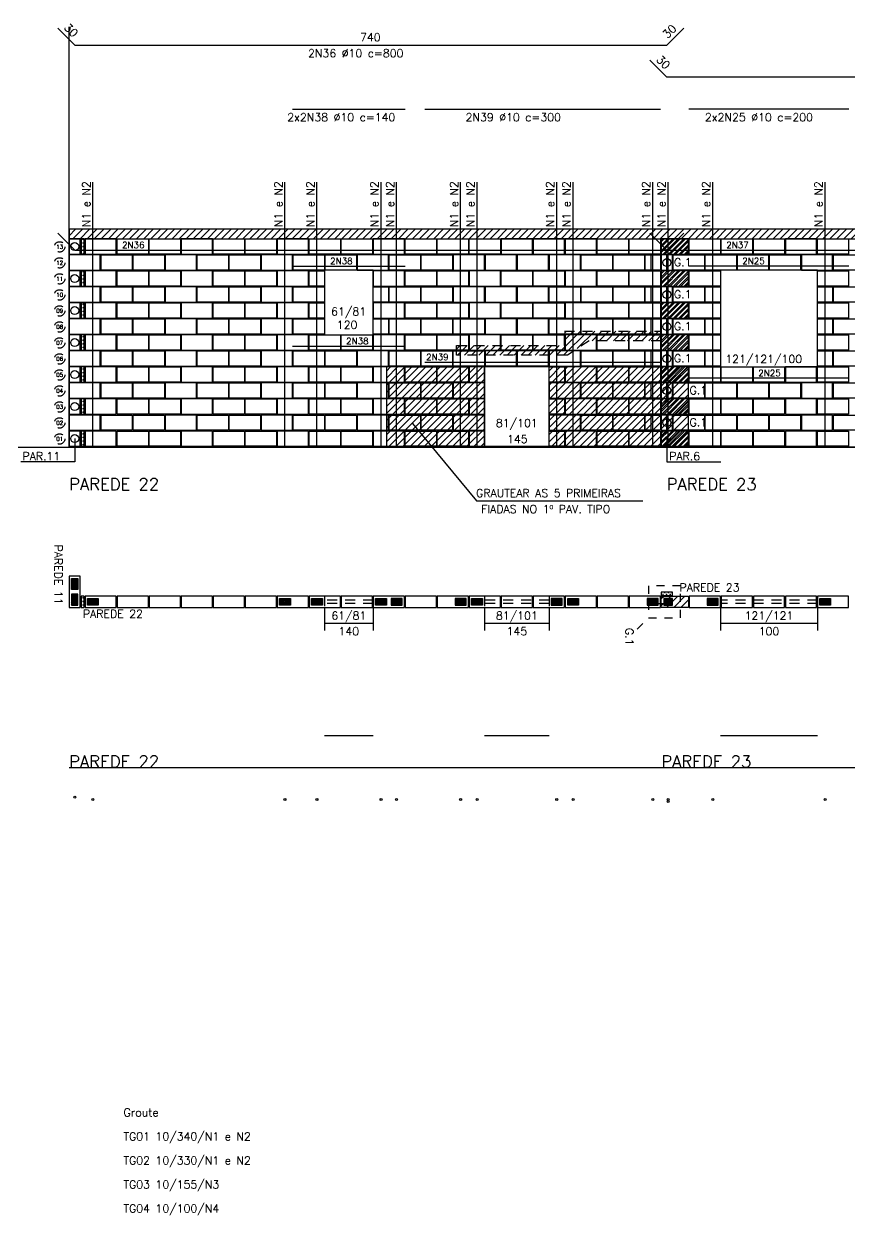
# Model space of a CAD drawing. Extents: x 0 to 187, y -7 to 20.
# Drawn here: x 18.46 to 28.77, y -5.59 to 9.29 of the extents above; entities that cross this region are included whole.
import ezdxf
from ezdxf.enums import TextEntityAlignment as Align

# ---------------------------------------------------------------- set-up
doc = ezdxf.new("R2010")
doc.units = 0
doc.header["$LTSCALE"] = 0.5
doc.header["$MEASUREMENT"] = 0
doc.linetypes.add('DASHDOT2', pattern=[0.5, 0.25, -0.125, 0, -0.125])
doc.linetypes.add('HIDDEN', pattern=[0.375, 0.25, -0.125])
doc.layers.get('0').update_dxf_attribs({"linetype": 'CONTINUOUS'})
for name, color, linetype in [('AUX00', 7, 'HIDDEN'), ('AUX01', 1, 'CONTINUOUS'), ('B04', 6, 'CONTINUOUS'), ('B19', 3, 'CONTINUOUS'), ('B19C', 126, 'CONTINUOUS'), ('B34', 150, 'CONTINUOUS'), ('B34C', 160, 'CONTINUOUS'), ('B39', 2, 'CONTINUOUS'), ('B39C', 5, 'CONTINUOUS'), ('B90°', 200, 'CONTINUOUS'), ('BLOCO-E', 2, 'CONTINUOUS'), ('BLOCO-I', 3, 'CONTINUOUS'), ('BLOCOS-E', 2, 'CONTINUOUS'), ('BP', 106, 'CONTINUOUS'), ('ESQ01', 5, 'CONTINUOUS'), ('ESQ04', 182, 'CONTINUOUS'), ('ESQ05', 190, 'CONTINUOUS'), ('ESQUADRIAS', 5, 'HIDDEN'), ('FERRO', 4, 'CONTINUOUS'), ('FERRO_CANALETA', 4, 'CONTINUOUS'), ('FERRO_GROUTE', 4, 'CONTINUOUS'), ('G1', 6, 'CONTINUOUS'), ('GROUTE', 6, 'CONTINUOUS'), ('GROUTE01', 212, 'CONTINUOUS'), ('GROUTE02', 222, 'CONTINUOUS'), ('GROUTE03', 232, 'CONTINUOUS'), ('GROUTE04', 242, 'CONTINUOUS'), ('H04', 9, 'CONTINUOUS'), ('H34', 9, 'CONTINUOUS'), ('HATCH', 7, 'CONTINUOUS'), ('HATCHLAJE', 251, 'HIDDEN'), ('PAR01', 2, 'CONTINUOUS'), ('TXPR', 3, 'CONTINUOUS'), ('TXPR02', 3, 'CONTINUOUS'), ('TXT02', 2, 'CONTINUOUS'), ('TXT05', 4, 'CONTINUOUS'), ('VIG02', 3, 'CONTINUOUS')]:
    doc.layers.add(name, color=color, linetype=linetype)
doc.styles.add('ROMANS', font='romans.shx')
doc.styles.add('SIMPLEX', font='SIMPLEX')
pattern_1 = [(315, (-5.363985, -40.925366), (0.0088388348, 0.0088388348), [])]
pattern_2 = [(360, (-11.924868, -18.424032), (0.02250224, 0.02250224), [0.01125112, -0.03375336]), (90, (-11.919243, -18.429658), (-0.02250224, 0.02250224), [0.01125112, -0.03375336])]
pattern_3 = [(45, (66.14052, -22.389236), (-0.0088388348, 0.0088388348), [])]
pattern_4 = [(45, (-3.8448, 2.423955), (-0.04419417, 0.04419417), [])]
pattern_5 = [(45, (8.82601, 14.647574), (-0.03314893, 0.03314893), []), (45, (8.84811, 14.647574), (-0.03314893, 0.03314893), [])]

# ---------------------------------------------------------------- blocks, each defined once
blk = doc.blocks.new('*U16')
at = {"layer": 'AUX01'}
for p, q in [((0, 0.61), (0.29, 0.61)), ((0.2, 0.61), (0.2, 0)), ((0, 0), (0.29, 0))]:
    blk.add_line(p, q, dxfattribs=at)
at = {"layer": 'ESQUADRIAS'}
for p, q in [((-0.14, 0.61), (0, 0.61)), ((-0.09, 0.61), (-0.09, 0)), ((-0.05, 0.61), (-0.05, 0)), ((-0.14, 0), (0, 0))]:
    blk.add_line(p, q, dxfattribs=at)
at = {"layer": 'TXT02', "style": 'ROMANS'}
blk.add_attdef('LARG/ALT', text='', height=0.1, rotation=90, dxfattribs=at).set_placement((0.183, 0.305), align=Align.BOTTOM_CENTER)
blk.add_attdef('PEIT', text='', height=0.1, rotation=90, dxfattribs=at).set_placement((0.248, 0.305), align=Align.TOP_CENTER)
blk = doc.blocks.new('*U18')
at = {"layer": 'AUX01'}
for p, q in [((0, 0), (0, -0.29)), ((1.21, 0), (1.21, -0.29)), ((1.21, -0.2), (0, -0.2))]:
    blk.add_line(p, q, dxfattribs=at)
at = {"layer": 'ESQUADRIAS'}
for p, q in [((0, 0.14), (0, 0)), ((1.21, 0.09), (0, 0.09)), ((1.21, 0.05), (0, 0.05)), ((1.21, 0.14), (1.21, 0))]:
    blk.add_line(p, q, dxfattribs=at)
at = {"layer": 'TXT02', "style": 'ROMANS'}
blk.add_attdef('LARG/ALT', text='', height=0.1, dxfattribs=at).set_placement((0.605, -0.183), align=Align.BOTTOM_CENTER)
blk.add_attdef('PEIT', text='', height=0.1, dxfattribs=at).set_placement((0.605, -0.248), align=Align.TOP_CENTER)
blk = doc.blocks.new('*U20')
at = {"layer": 'AUX01'}
for p, q in [((0, 0.81), (0.29, 0.81)), ((0.2, 0.81), (0.2, 0)), ((0, 0), (0.29, 0))]:
    blk.add_line(p, q, dxfattribs=at)
at = {"layer": 'ESQUADRIAS'}
for p, q in [((-0.14, 0.81), (0, 0.81)), ((-0.09, 0.81), (-0.09, 0)), ((-0.05, 0.81), (-0.05, 0)), ((-0.14, 0), (0, 0))]:
    blk.add_line(p, q, dxfattribs=at)
at = {"layer": 'TXT02', "style": 'ROMANS'}
blk.add_attdef('LARG/ALT', text='', height=0.1, rotation=90, dxfattribs=at).set_placement((0.183, 0.405), align=Align.BOTTOM_CENTER)
blk.add_attdef('PEIT', text='', height=0.1, rotation=90, dxfattribs=at).set_placement((0.248, 0.405), align=Align.TOP_CENTER)
blk = doc.blocks.new('BE-14X04-VISTA')
at = {"layer": 'H04'}
h = blk.add_hatch(dxfattribs=at)
h.set_pattern_fill('CROSS', color=256, scale=0.090009, style=0)
h.set_pattern_definition([(360, (9.124238, 13.820944), (0.02250224, 0.02250224), [0.01125112, -0.03375336]), (90, (9.129863, 13.815318), (-0.02250224, 0.02250224), [0.01125112, -0.03375336])])
h.paths.add_polyline_path([(-0.04, 0), (0, 0), (0, 0.19), (-0.04, 0.19)])
at = {"layer": 'B04'}
blk.add_lwpolyline([(0, 0), (-0.04, 0), (-0.04, 0.19), (0, 0.19)], close=True, dxfattribs=at)
blk = doc.blocks.new('BP')
at = {"layer": 'BP'}
blk.add_lwpolyline([(0, 0), (0.14, 0), (0.14, 0.19), (0, 0.19)], close=True, dxfattribs=at)
blk.add_circle((0.07, 0.095), 0.05, dxfattribs=at)
blk = doc.blocks.new('BE-14X34-VISTA')
at = {"layer": 'H34'}
h = blk.add_hatch(dxfattribs=at)
h.set_pattern_fill('ANSI32', color=256, scale=0.125012, style=0)
h.set_pattern_definition(pattern_5)
h.paths.add_polyline_path([(-0.34, 0), (0, 0), (0, 0.19), (-0.34, 0.19)])
at = {"layer": 'B34'}
blk.add_lwpolyline([(-0.34, 0), (0, 0), (0, 0.19), (-0.34, 0.19)], close=True, dxfattribs=at)
blk = doc.blocks.new('BEC-14X34-VISTA')
at = {"layer": 'H34'}
h = blk.add_hatch(dxfattribs=at)
h.set_pattern_fill('ANSI32', color=160, scale=0.125012, style=0)
h.set_pattern_definition(pattern_5)
h.paths.add_polyline_path([(-0.34, 0), (0, 0), (0, 0.19), (-0.34, 0.19)])
at = {"layer": 'B34C'}
blk.add_lwpolyline([(-0.34, 0), (0, 0), (0, 0.19), (-0.34, 0.19)], close=True, dxfattribs=at)

msp = doc.modelspace()

# ---------------------------------------------------------------- hatches: boundary and pattern name
at = {"layer": 'AUX00'}
h = msp.add_hatch(dxfattribs=at)
h.set_pattern_fill('ANSI31', color=256, scale=0.5)
h.set_pattern_definition([(45, (-132.23499, -20.50116), (-0.044194174, 0.044194174), [])])
h.paths.add_polyline_path([(23.8652, 5.271), (25.2152, 5.271), (25.2152, 5.452), (26.4252, 5.452), (26.4252, 5.332), (25.5217, 5.332), (25.2517, 5.151), (23.8652, 5.151)])
h = msp.add_hatch(dxfattribs=at)
h.set_pattern_fill('ANSI31', scale=0.1, angle=-90, style=0)
h.set_pattern_definition(pattern_1)
h.paths.add_polyline_path([(19.0552, 2.225), (19.0552, 2.36), (19.1352, 2.36), (19.1352, 2.225)])
h = msp.add_hatch(dxfattribs=at)
h.set_pattern_fill('ANSI31', scale=0.1, angle=-90, style=0)
h.set_pattern_definition(pattern_1)
h.paths.add_polyline_path([(19.1352, 2.165), (19.0552, 2.165), (19.0552, 2.03), (19.1352, 2.03)])
h = msp.add_hatch(dxfattribs=at)
h.set_pattern_fill('ANSI31', scale=0.1, style=0)
h.set_pattern_definition([(45, (62.54052, -22.389236), (-0.0088388348, 0.0088388348), [])])
h.paths.add_polyline_path([(19.3902, 2.11), (19.3902, 2.03), (19.2552, 2.03), (19.2552, 2.11)])
h = msp.add_hatch(dxfattribs=at)
h.set_pattern_fill('ANSI31', scale=0.1, style=0)
h.set_pattern_definition([(45, (64.94052, -22.389236), (-0.0088388348, 0.0088388348), [])])
h.paths.add_polyline_path([(21.7902, 2.11), (21.7902, 2.03), (21.6552, 2.03), (21.6552, 2.11)])
h = msp.add_hatch(dxfattribs=at)
h.set_pattern_fill('ANSI31', scale=0.1, style=0)
h.set_pattern_definition([(45, (65.34052, -22.389236), (-0.0088388348, 0.0088388348), [])])
h.paths.add_polyline_path([(22.1902, 2.11), (22.1902, 2.03), (22.0552, 2.03), (22.0552, 2.11)])
h = msp.add_hatch(dxfattribs=at)
h.set_pattern_fill('ANSI31', scale=0.1, style=0)
h.set_pattern_definition(pattern_3)
h.paths.add_polyline_path([(22.9902, 2.11), (22.9902, 2.03), (22.8552, 2.03), (22.8552, 2.11)])
h = msp.add_hatch(dxfattribs=at)
h.set_pattern_fill('ANSI31', scale=0.1, style=0)
h.set_pattern_definition(pattern_3)
h.paths.add_polyline_path([(23.0502, 2.03), (23.1852, 2.03), (23.1852, 2.11), (23.0502, 2.11)])
h = msp.add_hatch(dxfattribs=at)
h.set_pattern_fill('ANSI31', scale=0.1, style=0)
h.set_pattern_definition([(45, (66.94052, -22.389236), (-0.0088388348, 0.0088388348), [])])
h.paths.add_polyline_path([(23.8502, 2.11), (23.8502, 2.03), (23.9852, 2.03), (23.9852, 2.11)])
h = msp.add_hatch(dxfattribs=at)
h.set_pattern_fill('ANSI31', scale=0.1, style=0)
h.set_pattern_definition([(45, (67.34052, -22.389236), (-0.0088388348, 0.0088388348), [])])
h.paths.add_polyline_path([(24.1902, 2.11), (24.1902, 2.03), (24.0552, 2.03), (24.0552, 2.11)])
h = msp.add_hatch(dxfattribs=at)
h.set_pattern_fill('ANSI31', scale=0.1, style=0)
h.set_pattern_definition([(45, (68.14052, -22.389236), (-0.0088388348, 0.0088388348), [])])
h.paths.add_polyline_path([(25.0502, 2.11), (25.0502, 2.03), (25.1852, 2.03), (25.1852, 2.11)])
h = msp.add_hatch(dxfattribs=at)
h.set_pattern_fill('ANSI31', scale=0.1, style=0)
h.set_pattern_definition([(45, (68.54052, -22.389236), (-0.0088388348, 0.0088388348), [])])
h.paths.add_polyline_path([(25.3902, 2.11), (25.3902, 2.03), (25.2552, 2.03), (25.2552, 2.11)])
h = msp.add_hatch(dxfattribs=at)
h.set_pattern_fill('ANSI31', scale=0.1, style=0)
h.set_pattern_definition([(45, (69.34052, -22.389236), (-0.0088388348, 0.0088388348), [])])
h.paths.add_polyline_path([(26.2502, 2.11), (26.2502, 2.03), (26.3852, 2.03), (26.3852, 2.11)])
h = msp.add_hatch(dxfattribs=at)
h.set_pattern_fill('ANSI31', scale=0.1, angle=-90, style=0)
h.set_pattern_definition([(135, (65.287098, 1.639082), (0.0088388348, 0.0088388348), [])])
h.paths.add_polyline_path([(26.5652, 2.03), (26.5652, 2.11), (26.4552, 2.11), (26.4552, 2.03)])
h = msp.add_hatch(dxfattribs=at)
h.set_pattern_fill('ANSI31', scale=0.1, style=0)
h.set_pattern_definition([(45, (70.09052, -22.389236), (-0.0088388348, 0.0088388348), [])])
h.paths.add_polyline_path([(27.0002, 2.11), (27.0002, 2.03), (27.1352, 2.03), (27.1352, 2.11)])
h = msp.add_hatch(dxfattribs=at)
h.set_pattern_fill('ANSI31', scale=0.1, style=0)
h.set_pattern_definition([(45, (71.69052, -22.389236), (-0.0088388348, 0.0088388348), [])])
h.paths.add_polyline_path([(28.5402, 2.11), (28.5402, 2.03), (28.4052, 2.03), (28.4052, 2.11)])
at = {"layer": 'B34'}
h = msp.add_hatch(dxfattribs=at)
h.set_pattern_fill('ANSI31', scale=0.5, style=0)
h.set_pattern_definition([(45, (65.2571, 1.60908), (-0.04419417, 0.04419417), [])])
h.paths.add_polyline_path([(26.7652, 2), (26.4252, 2), (26.4252, 2.14), (26.7652, 2.14)])
at = {"layer": 'H04'}
h = msp.add_hatch(dxfattribs=at)
h.set_pattern_fill('CROSS', color=256, scale=0.090009, style=0)
h.set_pattern_definition(pattern_2)
h.paths.add_polyline_path([(19.2152, 2), (19.1752, 2), (19.1752, 2.14), (19.2152, 2.14)])
h = msp.add_hatch(dxfattribs=at)
h.set_pattern_fill('CROSS', color=256, scale=0.090009, style=0)
h.set_pattern_definition(pattern_2)
h.paths.add_polyline_path([(26.4252, 2.15), (26.4252, 2.19), (26.5652, 2.19), (26.5652, 2.15)])
at = {"layer": 'HATCH'}
h = msp.add_hatch(dxfattribs=at)
h.set_pattern_fill('ANSI31', color=256, scale=0.5, style=0)
h.set_pattern_definition(pattern_4)
h.paths.add_polyline_path([(25.0252, 5.004), (25.0252, 4.014), (26.765, 4.014), (26.765, 5.004)])
h.paths.add_polyline_path([(24.2152, 5.004), (22.9902, 5.004), (22.9902, 4.014), (24.2152, 4.014)])
at = {"layer": 'HATCHLAJE'}
h = msp.add_hatch(dxfattribs=at)
h.set_pattern_fill('ANSI31', color=256, scale=0.5)
h.set_pattern_definition(pattern_4)
h.paths.add_polyline_path([(34.1652, 6.724), (19.0252, 6.724), (19.0252, 6.604), (34.1652, 6.604)])

# ---------------------------------------------------------------- linework, layer by layer
msp.add_xline((74.1389, 4.004), (1, 0))
at = {"layer": 'AUX00'}
msp.add_lwpolyline([(23.8652, 5.271), (25.2152, 5.271), (25.2152, 5.452), (26.4252, 5.452), (26.4252, 5.332), (25.5217, 5.332), (25.2517, 5.151), (23.8652, 5.151), (23.8652, 5.271)], dxfattribs=at)
for centre in [(18.9068, 6.5046), (18.9068, 6.3046), (18.9068, 6.1046), (18.9068, 5.9046), (18.9068, 5.7046), (18.9068, 5.5046), (18.9068, 5.3046), (18.9068, 5.1046), (18.9068, 4.9046), (18.9068, 4.7046), (18.9068, 4.5046), (18.9068, 4.3046), (18.9068, 4.1046)]:
    msp.add_circle(centre, 0.065, dxfattribs=at)
at = {"layer": 'AUX01', "linetype": 'DASHDOT2', "ltscale": 0.5}
msp.add_line((26.1227, 1.7285), (26.2641, 1.87), dxfattribs=at)
at = {"layer": 'AUX01'}
for points in [[(34.1652, 9.254), (34.1652, 4.004), (19.0252, 4.004), (19.0252, 9.254)], [(23.3154, 4.299), (24.1144, 3.3322), (26.1924, 3.3322)], [(19.0952, 4.109), (19.0952, 3.8182), (18.4216, 3.8182)], [(26.495, 4.109), (26.495, 3.8182), (27.1686, 3.8182)]]:
    msp.add_lwpolyline(points, dxfattribs=at)
for points in [[(22.2152, 5.404), (22.8252, 5.404), (22.8252, 6.214), (22.2152, 6.214)], [(27.1652, 5.004), (28.3752, 5.004), (28.3752, 6.214), (27.1652, 6.214)], [(24.2152, 5.014), (24.2152, 4.004), (25.0252, 4.004), (25.0252, 5.014)]]:
    msp.add_lwpolyline(points, close=True, dxfattribs=at)
at = {"layer": 'AUX01', "linetype": 'DASHDOT2', "ltscale": 0.5}
msp.add_lwpolyline([(26.6641, 1.87), (26.6641, 2.27), (26.2641, 2.27), (26.2641, 1.87)], close=True, dxfattribs=at)
at = {"layer": 'B04'}
for points in [[(19.1752, 2), (19.2152, 2), (19.2152, 2.14), (19.1752, 2.14)], [(26.4252, 2.19), (26.4252, 2.15), (26.5652, 2.15), (26.5652, 2.19)]]:
    msp.add_lwpolyline(points, close=True, dxfattribs=at)
at = {"layer": 'B19'}
for points in [[(26.2252, 6.404), (26.4152, 6.404), (26.4152, 6.214), (26.2252, 6.214)], [(22.0252, 6.204), (22.2152, 6.204), (22.2152, 6.014), (22.0252, 6.014)], [(22.8252, 6.004), (23.0152, 6.004), (23.0152, 5.814), (22.8252, 5.814)], [(26.2252, 6.004), (26.4152, 6.004), (26.4152, 5.814), (26.2252, 5.814)], [(26.9752, 6.004), (27.1652, 6.004), (27.1652, 5.814), (26.9752, 5.814)], [(28.3752, 6.004), (28.5652, 6.004), (28.5652, 5.814), (28.3752, 5.814)], [(22.0252, 5.804), (22.2152, 5.804), (22.2152, 5.614), (22.0252, 5.614)], [(22.8252, 5.604), (23.0152, 5.604), (23.0152, 5.414), (22.8252, 5.414)], [(26.2252, 5.604), (26.4152, 5.604), (26.4152, 5.414), (26.2252, 5.414)], [(26.9752, 5.604), (27.1652, 5.604), (27.1652, 5.414), (26.9752, 5.414)], [(28.3752, 5.604), (28.5652, 5.604), (28.5652, 5.414), (28.3752, 5.414)], [(26.9752, 5.204), (27.1652, 5.204), (27.1652, 5.014), (26.9752, 5.014)], [(28.3752, 5.204), (28.5652, 5.204), (28.5652, 5.014), (28.3752, 5.014)], [(24.0252, 4.814), (24.2152, 4.814), (24.2152, 5.004), (24.0252, 5.004)], [(25.2152, 4.814), (25.0252, 4.814), (25.0252, 5.004), (25.2152, 5.004)], [(26.2252, 4.804), (26.4152, 4.804), (26.4152, 4.614), (26.2252, 4.614)], [(24.0252, 4.414), (24.2152, 4.414), (24.2152, 4.604), (24.0252, 4.604)], [(25.2152, 4.414), (25.0252, 4.414), (25.0252, 4.604), (25.2152, 4.604)], [(26.2252, 4.404), (26.4152, 4.404), (26.4152, 4.214), (26.2252, 4.214)]]:
    msp.add_lwpolyline(points, close=True, dxfattribs=at)
at = {"layer": 'B19C'}
for points in [[(26.2252, 5.204), (26.4152, 5.204), (26.4152, 5.014), (26.2252, 5.014)], [(24.0252, 4.014), (24.2152, 4.014), (24.2152, 4.204), (24.0252, 4.204)], [(25.2152, 4.014), (25.0252, 4.014), (25.0252, 4.204), (25.2152, 4.204)]]:
    msp.add_lwpolyline(points, close=True, dxfattribs=at)
at = {"layer": 'B39'}
for points in [[(19.0252, 6.404), (19.0252, 6.214), (19.4152, 6.214), (19.4152, 6.404)], [(19.8152, 6.404), (19.8152, 6.214), (19.4252, 6.214), (19.4252, 6.404)], [(20.2152, 6.404), (20.2152, 6.214), (19.8252, 6.214), (19.8252, 6.404)], [(20.2252, 6.404), (20.2252, 6.214), (20.6152, 6.214), (20.6152, 6.404)], [(21.0152, 6.404), (21.0152, 6.214), (20.6252, 6.214), (20.6252, 6.404)], [(21.4152, 6.404), (21.4152, 6.214), (21.0252, 6.214), (21.0252, 6.404)], [(21.4252, 6.404), (21.4252, 6.214), (21.8152, 6.214), (21.8152, 6.404)], [(23.8152, 6.404), (23.8152, 6.214), (23.4252, 6.214), (23.4252, 6.404)], [(23.8252, 6.404), (23.8252, 6.214), (24.2152, 6.214), (24.2152, 6.404)], [(24.6152, 6.214), (24.6152, 6.404), (24.2252, 6.404), (24.2252, 6.214)], [(25.0152, 6.214), (25.0152, 6.404), (24.6252, 6.404), (24.6252, 6.214)], [(25.0252, 6.404), (25.0252, 6.214), (25.4152, 6.214), (25.4152, 6.404)], [(25.8152, 6.404), (25.8152, 6.214), (25.4252, 6.214), (25.4252, 6.404)], [(26.2152, 6.404), (26.2152, 6.214), (25.8252, 6.214), (25.8252, 6.404)], [(19.2252, 6.204), (19.2252, 6.014), (19.6152, 6.014), (19.6152, 6.204)], [(20.0152, 6.204), (20.0152, 6.014), (19.6252, 6.014), (19.6252, 6.204)], [(20.4152, 6.204), (20.4152, 6.014), (20.0252, 6.014), (20.0252, 6.204)], [(20.4252, 6.204), (20.4252, 6.014), (20.8152, 6.014), (20.8152, 6.204)], [(21.2152, 6.204), (21.2152, 6.014), (20.8252, 6.014), (20.8252, 6.204)], [(21.6152, 6.204), (21.6152, 6.014), (21.2252, 6.014), (21.2252, 6.204)], [(21.6252, 6.204), (21.6252, 6.014), (22.0152, 6.014), (22.0152, 6.204)], [(22.8252, 6.204), (22.8252, 6.014), (23.2152, 6.014), (23.2152, 6.204)], [(23.6152, 6.204), (23.6152, 6.014), (23.2252, 6.014), (23.2252, 6.204)], [(24.0152, 6.204), (24.0152, 6.014), (23.6252, 6.014), (23.6252, 6.204)], [(24.0252, 6.204), (24.0252, 6.014), (24.4152, 6.014), (24.4152, 6.204)], [(24.8152, 6.204), (24.8152, 6.014), (24.4252, 6.014), (24.4252, 6.204)], [(25.2152, 6.204), (25.2152, 6.014), (24.8252, 6.014), (24.8252, 6.204)], [(25.2252, 6.204), (25.2252, 6.014), (25.6152, 6.014), (25.6152, 6.204)], [(26.0152, 6.204), (26.0152, 6.014), (25.6252, 6.014), (25.6252, 6.204)], [(26.4152, 6.204), (26.4152, 6.014), (26.0252, 6.014), (26.0252, 6.204)], [(27.1652, 6.204), (27.1652, 6.014), (26.7752, 6.014), (26.7752, 6.204)], [(28.7652, 6.204), (28.7652, 6.014), (28.3752, 6.014), (28.3752, 6.204)], [(19.0252, 6.004), (19.0252, 5.814), (19.4152, 5.814), (19.4152, 6.004)], [(19.8152, 6.004), (19.8152, 5.814), (19.4252, 5.814), (19.4252, 6.004)], [(20.2152, 6.004), (20.2152, 5.814), (19.8252, 5.814), (19.8252, 6.004)], [(20.2252, 6.004), (20.2252, 5.814), (20.6152, 5.814), (20.6152, 6.004)], [(21.0152, 6.004), (21.0152, 5.814), (20.6252, 5.814), (20.6252, 6.004)], [(21.4152, 6.004), (21.4152, 5.814), (21.0252, 5.814), (21.0252, 6.004)], [(21.4252, 6.004), (21.4252, 5.814), (21.8152, 5.814), (21.8152, 6.004)], [(22.2152, 6.004), (22.2152, 5.814), (21.8252, 5.814), (21.8252, 6.004)], [(23.4152, 6.004), (23.4152, 5.814), (23.0252, 5.814), (23.0252, 6.004)], [(23.8152, 6.004), (23.8152, 5.814), (23.4252, 5.814), (23.4252, 6.004)], [(23.8252, 6.004), (23.8252, 5.814), (24.2152, 5.814), (24.2152, 6.004)], [(24.6152, 5.814), (24.6152, 6.004), (24.2252, 6.004), (24.2252, 5.814)], [(25.0152, 5.814), (25.0152, 6.004), (24.6252, 6.004), (24.6252, 5.814)], [(25.4152, 6.004), (25.4152, 5.814), (25.0252, 5.814), (25.0252, 6.004)], [(25.8152, 6.004), (25.8152, 5.814), (25.4252, 5.814), (25.4252, 6.004)], [(26.2152, 6.004), (26.2152, 5.814), (25.8252, 5.814), (25.8252, 6.004)], [(26.9652, 6.004), (26.9652, 5.814), (26.5752, 5.814), (26.5752, 6.004)], [(28.9652, 6.004), (28.9652, 5.814), (28.5752, 5.814), (28.5752, 6.004)], [(19.2252, 5.804), (19.2252, 5.614), (19.6152, 5.614), (19.6152, 5.804)], [(20.0152, 5.804), (20.0152, 5.614), (19.6252, 5.614), (19.6252, 5.804)], [(20.4152, 5.804), (20.4152, 5.614), (20.0252, 5.614), (20.0252, 5.804)], [(20.4252, 5.804), (20.4252, 5.614), (20.8152, 5.614), (20.8152, 5.804)], [(21.2152, 5.804), (21.2152, 5.614), (20.8252, 5.614), (20.8252, 5.804)], [(21.6152, 5.804), (21.6152, 5.614), (21.2252, 5.614), (21.2252, 5.804)], [(21.6252, 5.804), (21.6252, 5.614), (22.0152, 5.614), (22.0152, 5.804)], [(22.8252, 5.804), (22.8252, 5.614), (23.2152, 5.614), (23.2152, 5.804)], [(23.6152, 5.804), (23.6152, 5.614), (23.2252, 5.614), (23.2252, 5.804)], [(24.0152, 5.804), (24.0152, 5.614), (23.6252, 5.614), (23.6252, 5.804)], [(24.0252, 5.804), (24.0252, 5.614), (24.4152, 5.614), (24.4152, 5.804)], [(24.8152, 5.804), (24.8152, 5.614), (24.4252, 5.614), (24.4252, 5.804)], [(25.2152, 5.804), (25.2152, 5.614), (24.8252, 5.614), (24.8252, 5.804)], [(25.2252, 5.804), (25.2252, 5.614), (25.6152, 5.614), (25.6152, 5.804)], [(26.0152, 5.804), (26.0152, 5.614), (25.6252, 5.614), (25.6252, 5.804)], [(26.4152, 5.804), (26.4152, 5.614), (26.0252, 5.614), (26.0252, 5.804)], [(27.1652, 5.804), (27.1652, 5.614), (26.7752, 5.614), (26.7752, 5.804)], [(28.7652, 5.804), (28.7652, 5.614), (28.3752, 5.614), (28.3752, 5.804)], [(19.0252, 5.604), (19.0252, 5.414), (19.4152, 5.414), (19.4152, 5.604)], [(19.8152, 5.604), (19.8152, 5.414), (19.4252, 5.414), (19.4252, 5.604)], [(20.2152, 5.604), (20.2152, 5.414), (19.8252, 5.414), (19.8252, 5.604)], [(20.2252, 5.604), (20.2252, 5.414), (20.6152, 5.414), (20.6152, 5.604)], [(21.0152, 5.604), (21.0152, 5.414), (20.6252, 5.414), (20.6252, 5.604)], [(21.4152, 5.604), (21.4152, 5.414), (21.0252, 5.414), (21.0252, 5.604)], [(21.4252, 5.604), (21.4252, 5.414), (21.8152, 5.414), (21.8152, 5.604)], [(22.2152, 5.604), (22.2152, 5.414), (21.8252, 5.414), (21.8252, 5.604)], [(23.4152, 5.604), (23.4152, 5.414), (23.0252, 5.414), (23.0252, 5.604)], [(23.8152, 5.604), (23.8152, 5.414), (23.4252, 5.414), (23.4252, 5.604)], [(23.8252, 5.414), (23.8252, 5.604), (24.2152, 5.604), (24.2152, 5.414)], [(24.6152, 5.414), (24.6152, 5.604), (24.2252, 5.604), (24.2252, 5.414)], [(25.0152, 5.414), (25.0152, 5.604), (24.6252, 5.604), (24.6252, 5.414)], [(25.0252, 5.414), (25.0252, 5.604), (25.4152, 5.604), (25.4152, 5.414)], [(25.8152, 5.604), (25.8152, 5.414), (25.4252, 5.414), (25.4252, 5.604)], [(26.2152, 5.604), (26.2152, 5.414), (25.8252, 5.414), (25.8252, 5.604)], [(26.9652, 5.604), (26.9652, 5.414), (26.5752, 5.414), (26.5752, 5.604)], [(28.9652, 5.604), (28.9652, 5.414), (28.5752, 5.414), (28.5752, 5.604)], [(19.2252, 5.404), (19.2252, 5.214), (19.6152, 5.214), (19.6152, 5.404)], [(20.0152, 5.404), (20.0152, 5.214), (19.6252, 5.214), (19.6252, 5.404)], [(20.4152, 5.404), (20.4152, 5.214), (20.0252, 5.214), (20.0252, 5.404)], [(20.4252, 5.404), (20.4252, 5.214), (20.8152, 5.214), (20.8152, 5.404)], [(21.2152, 5.404), (21.2152, 5.214), (20.8252, 5.214), (20.8252, 5.404)], [(21.6152, 5.404), (21.6152, 5.214), (21.2252, 5.214), (21.2252, 5.404)], [(23.6152, 5.404), (23.6152, 5.214), (23.2252, 5.214), (23.2252, 5.404)], [(24.0152, 5.404), (24.0152, 5.214), (23.6252, 5.214), (23.6252, 5.404)], [(24.0252, 5.404), (24.0252, 5.214), (24.4152, 5.214), (24.4152, 5.404)], [(24.8152, 5.404), (24.8152, 5.214), (24.4252, 5.214), (24.4252, 5.404)], [(25.2152, 5.404), (25.2152, 5.214), (24.8252, 5.214), (24.8252, 5.404)], [(25.2252, 5.404), (25.2252, 5.214), (25.6152, 5.214), (25.6152, 5.404)], [(26.0152, 5.404), (26.0152, 5.214), (25.6252, 5.214), (25.6252, 5.404)], [(26.4152, 5.404), (26.4152, 5.214), (26.0252, 5.214), (26.0252, 5.404)], [(27.1652, 5.404), (27.1652, 5.214), (26.7752, 5.214), (26.7752, 5.404)], [(28.7652, 5.404), (28.7652, 5.214), (28.3752, 5.214), (28.3752, 5.404)], [(19.0252, 5.204), (19.0252, 5.014), (19.4152, 5.014), (19.4152, 5.204)], [(19.8152, 5.204), (19.8152, 5.014), (19.4252, 5.014), (19.4252, 5.204)], [(20.2152, 5.204), (20.2152, 5.014), (19.8252, 5.014), (19.8252, 5.204)], [(20.2252, 5.204), (20.2252, 5.014), (20.6152, 5.014), (20.6152, 5.204)], [(21.0152, 5.204), (21.0152, 5.014), (20.6252, 5.014), (20.6252, 5.204)], [(21.4152, 5.204), (21.4152, 5.014), (21.0252, 5.014), (21.0252, 5.204)], [(21.4252, 5.204), (21.4252, 5.014), (21.8152, 5.014), (21.8152, 5.204)], [(22.2152, 5.204), (22.2152, 5.014), (21.8252, 5.014), (21.8252, 5.204)], [(22.6152, 5.204), (22.6152, 5.014), (22.2252, 5.014), (22.2252, 5.204)], [(22.6252, 5.204), (22.6252, 5.014), (23.0152, 5.014), (23.0152, 5.204)], [(23.4152, 5.204), (23.4152, 5.014), (23.0252, 5.014), (23.0252, 5.204)], [(26.9652, 5.204), (26.9652, 5.014), (26.5752, 5.014), (26.5752, 5.204)], [(28.9652, 5.204), (28.9652, 5.014), (28.5752, 5.014), (28.5752, 5.204)], [(19.2252, 5.004), (19.2252, 4.814), (19.6152, 4.814), (19.6152, 5.004)], [(20.0152, 5.004), (20.0152, 4.814), (19.6252, 4.814), (19.6252, 5.004)], [(20.4152, 5.004), (20.4152, 4.814), (20.0252, 4.814), (20.0252, 5.004)], [(20.4252, 5.004), (20.4252, 4.814), (20.8152, 4.814), (20.8152, 5.004)], [(21.2152, 5.004), (21.2152, 4.814), (20.8252, 4.814), (20.8252, 5.004)], [(21.6152, 5.004), (21.6152, 4.814), (21.2252, 4.814), (21.2252, 5.004)], [(21.6252, 5.004), (21.6252, 4.814), (22.0152, 4.814), (22.0152, 5.004)], [(22.4152, 5.004), (22.4152, 4.814), (22.0252, 4.814), (22.0252, 5.004)], [(22.8152, 5.004), (22.8152, 4.814), (22.4252, 4.814), (22.4252, 5.004)], [(22.8252, 5.004), (22.8252, 4.814), (23.2152, 4.814), (23.2152, 5.004)], [(23.6152, 5.004), (23.6152, 4.814), (23.2252, 4.814), (23.2252, 5.004)], [(24.0152, 5.004), (24.0152, 4.814), (23.6252, 4.814), (23.6252, 5.004)], [(25.2252, 5.004), (25.2252, 4.814), (25.6152, 4.814), (25.6152, 5.004)], [(26.0152, 5.004), (26.0152, 4.814), (25.6252, 4.814), (25.6252, 5.004)], [(26.4152, 5.004), (26.4152, 4.814), (26.0252, 4.814), (26.0252, 5.004)], [(19.0252, 4.804), (19.0252, 4.614), (19.4152, 4.614), (19.4152, 4.804)], [(19.8152, 4.804), (19.8152, 4.614), (19.4252, 4.614), (19.4252, 4.804)], [(20.2152, 4.804), (20.2152, 4.614), (19.8252, 4.614), (19.8252, 4.804)], [(20.2252, 4.804), (20.2252, 4.614), (20.6152, 4.614), (20.6152, 4.804)], [(21.0152, 4.804), (21.0152, 4.614), (20.6252, 4.614), (20.6252, 4.804)], [(21.4152, 4.804), (21.4152, 4.614), (21.0252, 4.614), (21.0252, 4.804)], [(21.4252, 4.804), (21.4252, 4.614), (21.8152, 4.614), (21.8152, 4.804)], [(22.2152, 4.804), (22.2152, 4.614), (21.8252, 4.614), (21.8252, 4.804)], [(22.6152, 4.804), (22.6152, 4.614), (22.2252, 4.614), (22.2252, 4.804)], [(22.6252, 4.804), (22.6252, 4.614), (23.0152, 4.614), (23.0152, 4.804)], [(23.4152, 4.804), (23.4152, 4.614), (23.0252, 4.614), (23.0252, 4.804)], [(23.8152, 4.804), (23.8152, 4.614), (23.4252, 4.614), (23.4252, 4.804)], [(23.8252, 4.804), (23.8252, 4.614), (24.2152, 4.614), (24.2152, 4.804)], [(25.0252, 4.804), (25.0252, 4.614), (25.4152, 4.614), (25.4152, 4.804)], [(25.8152, 4.804), (25.8152, 4.614), (25.4252, 4.614), (25.4252, 4.804)], [(26.2152, 4.804), (26.2152, 4.614), (25.8252, 4.614), (25.8252, 4.804)], [(26.9652, 4.804), (26.9652, 4.614), (26.5752, 4.614), (26.5752, 4.804)], [(27.3652, 4.804), (27.3652, 4.614), (26.9752, 4.614), (26.9752, 4.804)], [(27.7652, 4.804), (27.7652, 4.614), (27.3752, 4.614), (27.3752, 4.804)], [(28.1652, 4.804), (28.1652, 4.614), (27.7752, 4.614), (27.7752, 4.804)], [(28.1752, 4.804), (28.1752, 4.614), (28.5652, 4.614), (28.5652, 4.804)], [(28.9652, 4.804), (28.9652, 4.614), (28.5752, 4.614), (28.5752, 4.804)], [(19.2252, 4.604), (19.2252, 4.414), (19.6152, 4.414), (19.6152, 4.604)], [(20.0152, 4.604), (20.0152, 4.414), (19.6252, 4.414), (19.6252, 4.604)], [(20.4152, 4.604), (20.4152, 4.414), (20.0252, 4.414), (20.0252, 4.604)], [(20.4252, 4.604), (20.4252, 4.414), (20.8152, 4.414), (20.8152, 4.604)], [(21.2152, 4.604), (21.2152, 4.414), (20.8252, 4.414), (20.8252, 4.604)], [(21.6152, 4.604), (21.6152, 4.414), (21.2252, 4.414), (21.2252, 4.604)], [(21.6252, 4.604), (21.6252, 4.414), (22.0152, 4.414), (22.0152, 4.604)], [(22.4152, 4.604), (22.4152, 4.414), (22.0252, 4.414), (22.0252, 4.604)], [(22.8152, 4.604), (22.8152, 4.414), (22.4252, 4.414), (22.4252, 4.604)], [(22.8252, 4.604), (22.8252, 4.414), (23.2152, 4.414), (23.2152, 4.604)], [(23.6152, 4.604), (23.6152, 4.414), (23.2252, 4.414), (23.2252, 4.604)], [(24.0152, 4.604), (24.0152, 4.414), (23.6252, 4.414), (23.6252, 4.604)], [(25.2252, 4.604), (25.2252, 4.414), (25.6152, 4.414), (25.6152, 4.604)], [(26.0152, 4.604), (26.0152, 4.414), (25.6252, 4.414), (25.6252, 4.604)], [(26.4152, 4.604), (26.4152, 4.414), (26.0252, 4.414), (26.0252, 4.604)], [(27.1652, 4.604), (27.1652, 4.414), (26.7752, 4.414), (26.7752, 4.604)], [(27.5652, 4.604), (27.5652, 4.414), (27.1752, 4.414), (27.1752, 4.604)], [(27.9652, 4.604), (27.9652, 4.414), (27.5752, 4.414), (27.5752, 4.604)], [(27.9752, 4.604), (27.9752, 4.414), (28.3652, 4.414), (28.3652, 4.604)], [(28.7652, 4.604), (28.7652, 4.414), (28.3752, 4.414), (28.3752, 4.604)], [(19.0252, 4.404), (19.0252, 4.214), (19.4152, 4.214), (19.4152, 4.404)], [(19.8152, 4.404), (19.8152, 4.214), (19.4252, 4.214), (19.4252, 4.404)], [(20.2152, 4.404), (20.2152, 4.214), (19.8252, 4.214), (19.8252, 4.404)], [(20.2252, 4.404), (20.2252, 4.214), (20.6152, 4.214), (20.6152, 4.404)], [(21.0152, 4.404), (21.0152, 4.214), (20.6252, 4.214), (20.6252, 4.404)], [(21.4152, 4.404), (21.4152, 4.214), (21.0252, 4.214), (21.0252, 4.404)], [(21.4252, 4.404), (21.4252, 4.214), (21.8152, 4.214), (21.8152, 4.404)], [(22.2152, 4.404), (22.2152, 4.214), (21.8252, 4.214), (21.8252, 4.404)], [(22.6152, 4.404), (22.6152, 4.214), (22.2252, 4.214), (22.2252, 4.404)], [(22.6252, 4.404), (22.6252, 4.214), (23.0152, 4.214), (23.0152, 4.404)], [(23.4152, 4.404), (23.4152, 4.214), (23.0252, 4.214), (23.0252, 4.404)], [(23.8152, 4.404), (23.8152, 4.214), (23.4252, 4.214), (23.4252, 4.404)], [(23.8252, 4.404), (23.8252, 4.214), (24.2152, 4.214), (24.2152, 4.404)], [(25.0252, 4.404), (25.0252, 4.214), (25.4152, 4.214), (25.4152, 4.404)], [(25.8152, 4.404), (25.8152, 4.214), (25.4252, 4.214), (25.4252, 4.404)], [(26.2152, 4.404), (26.2152, 4.214), (25.8252, 4.214), (25.8252, 4.404)], [(26.9652, 4.404), (26.9652, 4.214), (26.5752, 4.214), (26.5752, 4.404)], [(27.3652, 4.404), (27.3652, 4.214), (26.9752, 4.214), (26.9752, 4.404)], [(27.7652, 4.404), (27.7652, 4.214), (27.3752, 4.214), (27.3752, 4.404)], [(28.1652, 4.404), (28.1652, 4.214), (27.7752, 4.214), (27.7752, 4.404)], [(28.1752, 4.404), (28.1752, 4.214), (28.5652, 4.214), (28.5652, 4.404)], [(28.9652, 4.404), (28.9652, 4.214), (28.5752, 4.214), (28.5752, 4.404)], [(19.2252, 4.204), (19.2252, 4.014), (19.6152, 4.014), (19.6152, 4.204)], [(20.0152, 4.204), (20.0152, 4.014), (19.6252, 4.014), (19.6252, 4.204)], [(20.4152, 4.204), (20.4152, 4.014), (20.0252, 4.014), (20.0252, 4.204)], [(20.4252, 4.204), (20.4252, 4.014), (20.8152, 4.014), (20.8152, 4.204)], [(21.2152, 4.204), (21.2152, 4.014), (20.8252, 4.014), (20.8252, 4.204)], [(21.6152, 4.204), (21.6152, 4.014), (21.2252, 4.014), (21.2252, 4.204)], [(21.6252, 4.204), (21.6252, 4.014), (22.0152, 4.014), (22.0152, 4.204)], [(22.4152, 4.204), (22.4152, 4.014), (22.0252, 4.014), (22.0252, 4.204)], [(22.8152, 4.204), (22.8152, 4.014), (22.4252, 4.014), (22.4252, 4.204)], [(22.8252, 4.204), (22.8252, 4.014), (23.2152, 4.014), (23.2152, 4.204)], [(23.6152, 4.204), (23.6152, 4.014), (23.2252, 4.014), (23.2252, 4.204)], [(24.0152, 4.204), (24.0152, 4.014), (23.6252, 4.014), (23.6252, 4.204)], [(25.2252, 4.204), (25.2252, 4.014), (25.6152, 4.014), (25.6152, 4.204)], [(26.0152, 4.204), (26.0152, 4.014), (25.6252, 4.014), (25.6252, 4.204)], [(26.4152, 4.204), (26.4152, 4.014), (26.0252, 4.014), (26.0252, 4.204)], [(27.1652, 4.204), (27.1652, 4.014), (26.7752, 4.014), (26.7752, 4.204)], [(27.5652, 4.204), (27.5652, 4.014), (27.1752, 4.014), (27.1752, 4.204)], [(27.9652, 4.204), (27.9652, 4.014), (27.5752, 4.014), (27.5752, 4.204)], [(27.9752, 4.204), (27.9752, 4.014), (28.3652, 4.014), (28.3652, 4.204)], [(28.7652, 4.204), (28.7652, 4.014), (28.3752, 4.014), (28.3752, 4.204)]]:
    msp.add_lwpolyline(points, close=True, dxfattribs=at)
at = {"layer": 'B39C'}
for points in [[(19.2252, 6.604), (19.2252, 6.414), (19.6152, 6.414), (19.6152, 6.604)], [(20.0152, 6.604), (20.0152, 6.414), (19.6252, 6.414), (19.6252, 6.604)], [(20.4152, 6.604), (20.4152, 6.414), (20.0252, 6.414), (20.0252, 6.604)], [(20.4252, 6.604), (20.4252, 6.414), (20.8152, 6.414), (20.8152, 6.604)], [(21.2152, 6.604), (21.2152, 6.414), (20.8252, 6.414), (20.8252, 6.604)], [(21.6152, 6.604), (21.6152, 6.414), (21.2252, 6.414), (21.2252, 6.604)], [(21.6252, 6.604), (21.6252, 6.414), (22.0152, 6.414), (22.0152, 6.604)], [(22.4152, 6.604), (22.4152, 6.414), (22.0252, 6.414), (22.0252, 6.604)], [(22.8152, 6.604), (22.8152, 6.414), (22.4252, 6.414), (22.4252, 6.604)], [(22.8252, 6.604), (22.8252, 6.414), (23.2152, 6.414), (23.2152, 6.604)], [(23.6152, 6.604), (23.6152, 6.414), (23.2252, 6.414), (23.2252, 6.604)], [(24.0152, 6.604), (24.0152, 6.414), (23.6252, 6.414), (23.6252, 6.604)], [(24.0252, 6.414), (24.0252, 6.604), (24.4152, 6.604), (24.4152, 6.414)], [(24.8152, 6.414), (24.8152, 6.604), (24.4252, 6.604), (24.4252, 6.414)], [(25.2152, 6.414), (25.2152, 6.604), (24.8252, 6.604), (24.8252, 6.414)], [(25.2252, 6.604), (25.2252, 6.414), (25.6152, 6.414), (25.6152, 6.604)], [(26.0152, 6.604), (26.0152, 6.414), (25.6252, 6.414), (25.6252, 6.604)], [(26.4152, 6.604), (26.4152, 6.414), (26.0252, 6.414), (26.0252, 6.604)], [(27.1652, 6.604), (27.1652, 6.414), (26.7752, 6.414), (26.7752, 6.604)], [(27.5652, 6.604), (27.5652, 6.414), (27.1752, 6.414), (27.1752, 6.604)], [(27.9652, 6.604), (27.9652, 6.414), (27.5752, 6.414), (27.5752, 6.604)], [(27.9752, 6.604), (27.9752, 6.414), (28.3652, 6.414), (28.3652, 6.604)], [(28.7652, 6.604), (28.7652, 6.414), (28.3752, 6.414), (28.3752, 6.604)], [(22.2152, 6.404), (22.2152, 6.214), (21.8252, 6.214), (21.8252, 6.404)], [(22.6152, 6.404), (22.6152, 6.214), (22.2252, 6.214), (22.2252, 6.404)], [(22.6252, 6.404), (22.6252, 6.214), (23.0152, 6.214), (23.0152, 6.404)], [(23.4152, 6.404), (23.4152, 6.214), (23.0252, 6.214), (23.0252, 6.404)], [(26.9652, 6.404), (26.9652, 6.214), (26.5752, 6.214), (26.5752, 6.404)], [(27.3652, 6.404), (27.3652, 6.214), (26.9752, 6.214), (26.9752, 6.404)], [(27.7652, 6.404), (27.7652, 6.214), (27.3752, 6.214), (27.3752, 6.404)], [(28.1652, 6.404), (28.1652, 6.214), (27.7752, 6.214), (27.7752, 6.404)], [(28.1752, 6.404), (28.1752, 6.214), (28.5652, 6.214), (28.5652, 6.404)], [(28.9652, 6.404), (28.9652, 6.214), (28.5752, 6.214), (28.5752, 6.404)], [(21.6252, 5.404), (21.6252, 5.214), (22.0152, 5.214), (22.0152, 5.404)], [(22.4152, 5.404), (22.4152, 5.214), (22.0252, 5.214), (22.0252, 5.404)], [(22.8152, 5.404), (22.8152, 5.214), (22.4252, 5.214), (22.4252, 5.404)], [(22.8252, 5.404), (22.8252, 5.214), (23.2152, 5.214), (23.2152, 5.404)], [(23.8152, 5.204), (23.8152, 5.014), (23.4252, 5.014), (23.4252, 5.204)], [(23.8252, 5.014), (23.8252, 5.204), (24.2152, 5.204), (24.2152, 5.014)], [(24.6152, 5.014), (24.6152, 5.204), (24.2252, 5.204), (24.2252, 5.014)], [(25.0152, 5.014), (25.0152, 5.204), (24.6252, 5.204), (24.6252, 5.014)], [(25.4152, 5.014), (25.4152, 5.204), (25.0252, 5.204), (25.0252, 5.014)], [(25.8152, 5.204), (25.8152, 5.014), (25.4252, 5.014), (25.4252, 5.204)], [(26.2152, 5.204), (26.2152, 5.014), (25.8252, 5.014), (25.8252, 5.204)], [(27.1652, 5.004), (27.1652, 4.814), (26.7752, 4.814), (26.7752, 5.004)], [(27.5652, 5.004), (27.5652, 4.814), (27.1752, 4.814), (27.1752, 5.004)], [(27.9652, 5.004), (27.9652, 4.814), (27.5752, 4.814), (27.5752, 5.004)], [(27.9752, 5.004), (27.9752, 4.814), (28.3652, 4.814), (28.3652, 5.004)], [(28.7652, 5.004), (28.7652, 4.814), (28.3752, 4.814), (28.3752, 5.004)]]:
    msp.add_lwpolyline(points, close=True, dxfattribs=at)
at = {"layer": 'BLOCO-E'}
msp.add_lwpolyline([(26.7652, 2), (26.4252, 2), (26.4252, 2.14), (26.7652, 2.14)], close=True, dxfattribs=at)
at = {"layer": 'BLOCO-I', "color": 3}
for points in [[(19.0552, 2.225), (19.0552, 2.36), (19.1352, 2.36), (19.1352, 2.225)], [(19.1352, 2.165), (19.0552, 2.165), (19.0552, 2.03), (19.1352, 2.03)], [(19.3902, 2.11), (19.3902, 2.03), (19.2552, 2.03), (19.2552, 2.11)], [(21.7902, 2.11), (21.7902, 2.03), (21.6552, 2.03), (21.6552, 2.11)], [(22.1902, 2.11), (22.1902, 2.03), (22.0552, 2.03), (22.0552, 2.11)], [(22.9902, 2.11), (22.9902, 2.03), (22.8552, 2.03), (22.8552, 2.11)], [(23.0502, 2.03), (23.1852, 2.03), (23.1852, 2.11), (23.0502, 2.11)], [(23.8502, 2.11), (23.8502, 2.03), (23.9852, 2.03), (23.9852, 2.11)], [(24.1902, 2.11), (24.1902, 2.03), (24.0552, 2.03), (24.0552, 2.11)], [(25.0502, 2.11), (25.0502, 2.03), (25.1852, 2.03), (25.1852, 2.11)], [(25.3902, 2.11), (25.3902, 2.03), (25.2552, 2.03), (25.2552, 2.11)], [(26.2502, 2.11), (26.2502, 2.03), (26.3852, 2.03), (26.3852, 2.11)], [(26.5652, 2.03), (26.5652, 2.11), (26.4552, 2.11), (26.4552, 2.03)], [(27.0002, 2.11), (27.0002, 2.03), (27.1352, 2.03), (27.1352, 2.11)], [(28.5402, 2.11), (28.5402, 2.03), (28.4052, 2.03), (28.4052, 2.11)]]:
    msp.add_lwpolyline(points, close=True, dxfattribs=at)
at = {"layer": 'BLOCOS-E'}
for points in [[(19.0252, 2.39), (19.0252, 2), (19.1652, 2), (19.1652, 2.39)], [(19.2252, 2), (19.6152, 2), (19.6152, 2.14), (19.2252, 2.14)], [(19.6252, 2), (20.0152, 2), (20.0152, 2.14), (19.6252, 2.14)], [(20.0252, 2), (20.4152, 2), (20.4152, 2.14), (20.0252, 2.14)], [(20.4252, 2), (20.8152, 2), (20.8152, 2.14), (20.4252, 2.14)], [(20.8252, 2), (21.2152, 2), (21.2152, 2.14), (20.8252, 2.14)], [(21.2252, 2), (21.6152, 2), (21.6152, 2.14), (21.2252, 2.14)], [(21.6252, 2), (22.0152, 2), (22.0152, 2.14), (21.6252, 2.14)], [(22.0252, 2), (22.4152, 2), (22.4152, 2.14), (22.0252, 2.14)], [(22.4252, 2), (22.8152, 2), (22.8152, 2.14), (22.4252, 2.14)], [(22.8252, 2), (23.2152, 2), (23.2152, 2.14), (22.8252, 2.14)], [(23.2252, 2), (23.6152, 2), (23.6152, 2.14), (23.2252, 2.14)], [(23.6252, 2), (24.0152, 2), (24.0152, 2.14), (23.6252, 2.14)], [(24.0252, 2), (24.4152, 2), (24.4152, 2.14), (24.0252, 2.14)], [(24.4252, 2), (24.8152, 2), (24.8152, 2.14), (24.4252, 2.14)], [(24.8252, 2), (25.2152, 2), (25.2152, 2.14), (24.8252, 2.14)], [(25.2252, 2), (25.6152, 2), (25.6152, 2.14), (25.2252, 2.14)], [(25.6252, 2), (26.0152, 2), (26.0152, 2.14), (25.6252, 2.14)], [(26.0252, 2), (26.4152, 2), (26.4152, 2.14), (26.0252, 2.14)], [(26.7752, 2), (27.1652, 2), (27.1652, 2.14), (26.7752, 2.14)], [(27.1752, 2), (27.5652, 2), (27.5652, 2.14), (27.1752, 2.14)], [(27.5752, 2), (27.9652, 2), (27.9652, 2.14), (27.5752, 2.14)], [(27.9752, 2), (28.3652, 2), (28.3652, 2.14), (27.9752, 2.14)], [(28.3752, 2), (28.7652, 2), (28.7652, 2.14), (28.3752, 2.14)]]:
    msp.add_lwpolyline(points, close=True, dxfattribs=at)
at = {"layer": 'ESQ01'}
msp.add_line((27.1652, 0.4), (28.3752, 0.4), dxfattribs=at)
at = {"layer": 'ESQ04'}
msp.add_line((22.2152, 0.4), (22.8252, 0.4), dxfattribs=at)
at = {"layer": 'ESQ05'}
msp.add_line((24.2152, 0.4), (25.0252, 0.4), dxfattribs=at)
at = {"layer": 'FERRO'}
msp.add_line((26.3124, 2.0476), (26.5124, 2.0476), dxfattribs=at)
at = {"layer": 'FERRO_CANALETA'}
for p, q in [((23.4702, 8.224), (26.4152, 8.224)), ((23.4702, 5.064), (26.4152, 5.064))]:
    msp.add_line(p, q, dxfattribs=at)
for points in [[(18.8831, 9.2361), (19.0952, 9.024), (26.495, 9.024), (26.7072, 9.2361)], [(34.3073, 8.8361), (34.0952, 8.624), (26.495, 8.624), (26.2829, 8.8361)], [(21.8152, 8.224), (23.2252, 8.224)], [(28.7702, 8.224), (26.7702, 8.224)], [(18.8831, 6.6761), (19.0952, 6.464), (34.0952, 6.464)], [(26.495, 6.464), (26.2829, 6.6761)], [(26.495, 6.464), (26.7072, 6.6761)], [(21.8152, 6.264), (23.2252, 6.264)], [(28.7702, 6.264), (26.7702, 6.264)], [(21.8152, 5.264), (23.2252, 5.264)], [(28.7702, 4.864), (26.7702, 4.864)]]:
    msp.add_lwpolyline(points, dxfattribs=at)
at = {"layer": 'FERRO_GROUTE'}
for p, q in [((19.3227, 4.004), (19.3227, 7.314)), ((21.7227, 4.004), (21.7227, 7.314)), ((22.1227, 4.004), (22.1227, 7.314)), ((22.9227, 4.004), (22.9227, 7.314)), ((23.1177, 4.004), (23.1177, 7.314)), ((23.9177, 4.004), (23.9177, 7.314)), ((24.1227, 4.004), (24.1227, 7.314)), ((25.1177, 4.004), (25.1177, 7.314)), ((25.3227, 4.004), (25.3227, 7.314)), ((26.3177, 4.004), (26.3177, 7.314)), ((26.5102, 4.004), (26.5102, 7.314)), ((27.0677, 4.004), (27.0677, 7.314)), ((28.4727, 4.004), (28.4727, 7.314))]:
    msp.add_line(p, q, dxfattribs=at)
at = {"layer": 'G1'}
for points in [[(26.495, 6.209), (26.495, 6.409), (26.295, 6.409), (26.295, 6.209)], [(26.495, 5.809), (26.495, 6.009), (26.295, 6.009), (26.295, 5.809)], [(26.495, 5.409), (26.495, 5.609), (26.295, 5.609), (26.295, 5.409)], [(26.495, 5.009), (26.495, 5.209), (26.295, 5.209), (26.295, 5.009)], [(26.495, 4.609), (26.495, 4.809), (26.295, 4.809), (26.295, 4.609)], [(26.495, 4.209), (26.495, 4.409), (26.295, 4.409), (26.295, 4.209)]]:
    msp.add_lwpolyline(points, dxfattribs=at)
at = {"layer": 'GROUTE'}
for centre in [(19.0952, 2.0975), (19.3227, 2.07), (21.7227, 2.07), (22.1227, 2.07), (22.9227, 2.07), (23.1177, 2.07), (23.9177, 2.07), (24.1227, 2.07), (25.1177, 2.07), (25.3227, 2.07), (26.3177, 2.07), (26.5102, 2.045), (27.0677, 2.07), (28.4727, 2.07)]:
    msp.add_circle(centre, 0.0125, dxfattribs=at)
at = {"layer": 'GROUTE', "color": 6}
msp.add_circle((26.5102, 2.07), 0.0125, dxfattribs=at)
at = {"layer": 'GROUTE02'}
for centre in [(19.0952, -0.3725), (19.3227, -0.4), (21.7227, -0.4), (22.1227, -0.4), (22.9227, -0.4), (23.1177, -0.4), (23.9177, -0.4), (24.1227, -0.4), (25.1177, -0.4), (25.3227, -0.4), (26.3177, -0.4), (26.5102, -0.4), (26.5102, -0.425), (27.0677, -0.4), (28.4727, -0.4)]:
    msp.add_circle(centre, 0.0125, dxfattribs=at)
at = {"layer": 'HATCH'}
msp.add_lwpolyline([(22.9902, 4.014), (26.765, 4.014), (26.765, 5.004), (22.9902, 5.004)], close=True, dxfattribs=at)
at = {"layer": 'PAR01'}
for p, q in [((19.0252, 0), (26.4252, 0)), ((26.4252, 0), (34.1652, 0))]:
    msp.add_line(p, q, dxfattribs=at)
at = {"layer": 'VIG02'}
msp.add_lwpolyline([(34.1652, 6.724), (19.0252, 6.724), (19.0252, 6.604), (34.1652, 6.604)], close=True, dxfattribs=at)

# ---------------------------------------------------------------- block references
at = {"layer": 'B04', "xscale": -1}
for p in [(19.1752, 6.414), (19.1752, 6.014), (19.1752, 5.614), (19.1752, 5.214), (19.1752, 4.814), (19.1752, 4.414), (19.1752, 4.014)]:
    msp.add_blockref('BE-14X04-VISTA', p, dxfattribs=at)
at = {"layer": 'B34'}
for p in [(26.765, 6.014), (26.765, 5.614), (26.765, 5.214), (26.765, 4.814), (26.765, 4.414), (26.765, 4.014)]:
    msp.add_blockref('BE-14X34-VISTA', p, dxfattribs=at)
at = {"layer": 'B34C'}
msp.add_blockref('BEC-14X34-VISTA', (26.7652, 6.414), dxfattribs=at)
at = {"layer": 'B90°'}
for p in [(19.0252, 6.414), (26.425, 6.214), (19.0252, 6.014), (26.425, 5.814), (19.0252, 5.614), (26.425, 5.414), (19.0252, 5.214), (26.425, 5.014), (19.0252, 4.814), (26.425, 4.614), (19.0252, 4.414), (26.425, 4.214), (19.0252, 4.014)]:
    msp.add_blockref('BP', p, dxfattribs=at)
at = {"layer": 'TXPR', "rotation": 270}
for name, p, values in [('*U16', (22.2152, 2), {'PEIT': '140', 'LARG/ALT': '61/81'}), ('*U20', (24.2152, 2), {'PEIT': '145', 'LARG/ALT': '81/101'})]:
    msp.add_blockref(name, p, dxfattribs=at).add_auto_attribs(values)
at = {"layer": 'TXPR'}
msp.add_blockref('*U18', (27.1652, 2), dxfattribs=at).add_auto_attribs({'PEIT': '100', 'LARG/ALT': '121/121'})

# ---------------------------------------------------------------- texts
at = {"layer": 'AUX00', "color": 2, "style": 'SIMPLEX'}
for s, p in [('13', (18.8646, 6.4809)), ('12', (18.8646, 6.2809)), ('11', (18.8646, 6.0809)), ('10', (18.8646, 5.8809)), ('09', (18.8646, 5.6809)), ('08', (18.8646, 5.4809)), ('07', (18.8646, 5.2809)), ('06', (18.8646, 5.0809)), ('05', (18.8646, 4.8809)), ('04', (18.8646, 4.6809)), ('03', (18.8646, 4.4809)), ('02', (18.8646, 4.2809)), ('01', (18.8646, 4.0809))]:
    msp.add_text(s, height=0.05, rotation=360, dxfattribs=at).set_placement(p)
at = {"layer": 'GROUTE01', "style": 'ROMANS'}
msp.add_text('TG01 10/340/N1 e N2', height=0.1, dxfattribs=at).set_placement((19.7057, -4.6605))
at = {"layer": 'GROUTE02', "style": 'ROMANS'}
msp.add_text('TG02 10/330/N1 e N2', height=0.1, dxfattribs=at).set_placement((19.7057, -4.9605))
at = {"layer": 'GROUTE03', "style": 'ROMANS'}
msp.add_text('TG03 10/155/N3', height=0.1, dxfattribs=at).set_placement((19.7057, -5.2605))
at = {"layer": 'GROUTE04', "style": 'ROMANS'}
msp.add_text('TG04 10/100/N4', height=0.1, dxfattribs=at).set_placement((19.7057, -5.5605))
at = {"layer": 'TXPR02', "style": 'SIMPLEX'}
for s, rotation, p in [('PAREDE 11', 270, (18.8407, 2.7855)), ('PAREDE 23', 360, (26.6525, 2.1985)), ('PAREDE 22', 360, (19.1976, 1.87))]:
    msp.add_text(s, height=0.1, rotation=rotation, dxfattribs=at).set_placement(p)
at = {"layer": 'TXT02', "style": 'SIMPLEX'}
for s, rotation, p in [('30', 315.00155, (18.9538, 9.2361)), ('30', 44.99845, (26.5018, 9.1014)), ('30', 314.99949, (26.3536, 8.8361)), ('N1 e N2', 90, (19.2904, 6.7503)), ('N1 e N2', 90, (21.6904, 6.7503)), ('N1 e N2', 90, (22.0904, 6.7503)), ('N1 e N2', 90, (22.8904, 6.7503)), ('N1 e N2', 90, (23.0854, 6.7503)), ('N1 e N2', 90, (23.8854, 6.7503)), ('N1 e N2', 90, (24.0904, 6.7503)), ('N1 e N2', 90, (25.0854, 6.7503)), ('N1 e N2', 90, (25.2904, 6.7503)), ('N1 e N2', 90, (26.2854, 6.7503)), ('N1 e N2', 90, (26.4779, 6.7503)), ('N1 e N2', 90, (27.0354, 6.7503)), ('N1 e N2', 90, (28.4404, 6.7503)), ('PAR.11', 360, (18.4427, 3.8396)), ('PAR.6', 0, (26.5237, 3.8396)), ('G.1', 270, (25.976, 1.7433))]:
    msp.add_text(s, height=0.1, rotation=rotation, dxfattribs=at).set_placement(p)
at = {"layer": 'TXT02'}
for s, height, style, p in [('740', 0.1, 'SIMPLEX', (22.6613, 9.074)), ('2N36 %%C10 c=800', 0.1, 'SIMPLEX', (22.0113, 8.874)), ('2x2N38 %%C10 c=140', 0.1, 'SIMPLEX', (21.7512, 8.074)), ('2N39 %%C10 c=300', 0.1, 'SIMPLEX', (23.9796, 8.074)), ('2x2N25 %%C10 c=200', 0.1, 'SIMPLEX', (26.9702, 8.074)), ('2N36', 0.08, 'SIMPLEX', (19.6866, 6.4883)), ('2N37', 0.08, 'SIMPLEX', (27.2366, 6.4883)), ('2N38', 0.08, 'SIMPLEX', (22.2866, 6.2883)), ('G.1', 0.1, 'SIMPLEX', (26.5833, 6.2623)), ('2N25', 0.08, 'SIMPLEX', (27.4366, 6.2883)), ('G.1', 0.1, 'SIMPLEX', (26.5833, 5.8623)), ('61/81', 0.1, 'SIMPLEX', (22.2996, 5.6472)), ('120', 0.1, 'SIMPLEX', (22.3702, 5.4805)), ('G.1', 0.1, 'SIMPLEX', (26.5833, 5.4623)), ('2N38', 0.08, 'SIMPLEX', (22.4866, 5.2883)), ('2N39', 0.08, 'SIMPLEX', (23.4866, 5.0883)), ('G.1', 0.1, 'SIMPLEX', (26.5833, 5.0623)), ('121/121/100', 0.1, 'SIMPLEX', (27.2249, 5.054)), ('2N25', 0.08, 'SIMPLEX', (27.6366, 4.8883)), ('G.1', 0.1, 'SIMPLEX', (26.7786, 4.6623)), ('81/101', 0.1, 'SIMPLEX', (24.3579, 4.254)), ('G.1', 0.1, 'SIMPLEX', (26.7786, 4.2623)), ('145', 0.1, 'SIMPLEX', (24.4983, 4.054)), ('GRAUTEAR AS 5 PRIMEIRAS', 0.1, 'SIMPLEX', (24.1115, 3.3787)), ('FIADAS NO 1º PAV. TIPO', 0.1, 'SIMPLEX', (24.1748, 3.1787)), ('Groute', 0.1, 'ROMANS', (19.7057, -4.3605))]:
    msp.add_text(s, height=height, dxfattribs=dict(at, style=style)).set_placement(p)
at = {"layer": 'TXT05', "style": 'SIMPLEX'}
for s, p in [('PAREDE 22', (19.0252, 3.464)), ('PAREDE 23', (26.4917, 3.464)), ('PAREDE 22', (19.0252, 0)), ('PAREDE 23', (26.4252, 0))]:
    msp.add_text(s, height=0.15, dxfattribs=at).set_placement(p)

doc.saveas('drawing.dxf')
